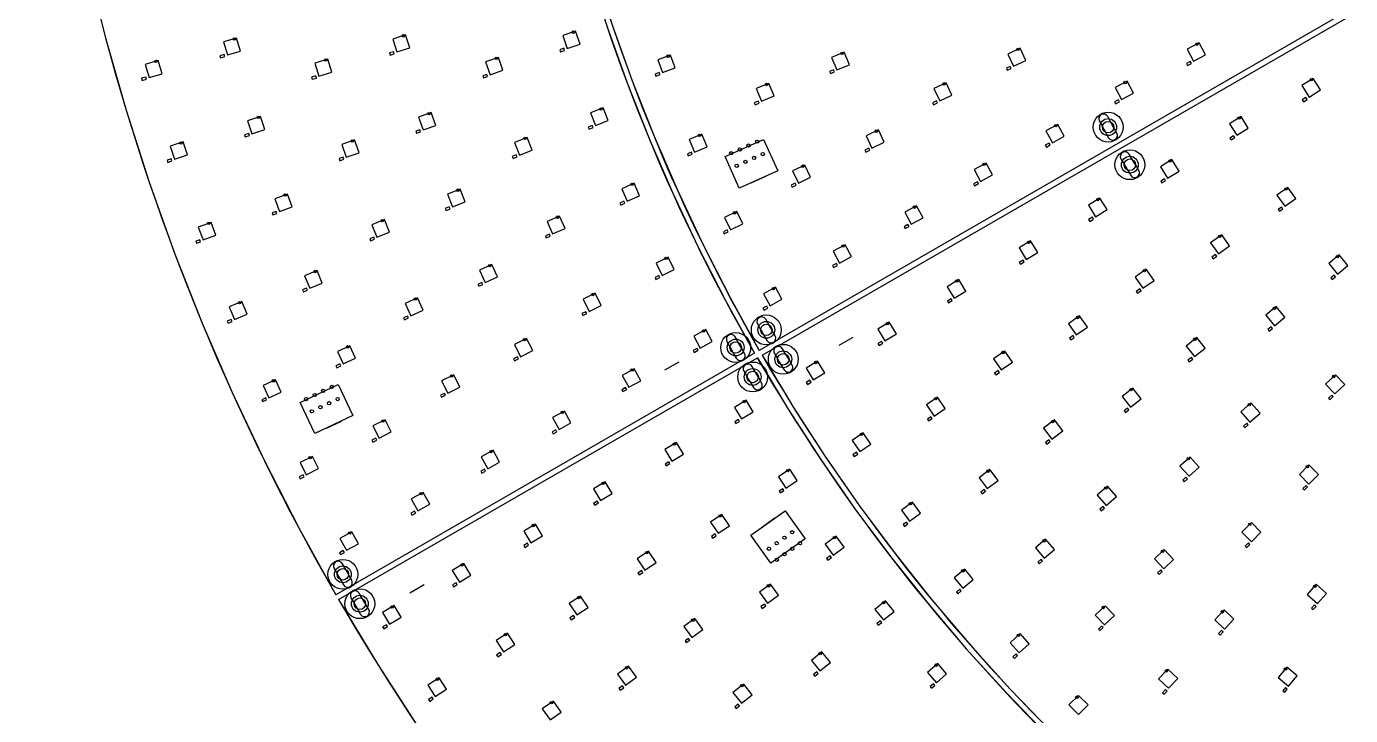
# Model space of a CAD drawing. Header units: millimetres. Extents: x -854 to 854, y -854 to 854.
# Drawn here: x -854 to -366.5, y -470.6 to -216.9 of the extents above; entities that cross this region are included whole.
import ezdxf

# ---------------------------------------------------------------- set-up
doc = ezdxf.new("R2010")
doc.units = ezdxf.units.MM
for name, color, linetype in [('CAP', 30, 'Continuous'), ('LED', 7, 'Continuous'), ('LED-GND', 7, 'Continuous'), ('MOUNT', 1, 'Continuous'), ('MOUNT-SYSTEM', 4, 'Continuous'), ('OUTLINE', 2, 'Continuous'), ('WAGO', 3, 'Continuous')]:
    doc.layers.add(name, color=color, linetype=linetype)

msp = doc.modelspace()

# ---------------------------------------------------------------- linework, layer by layer
at = {"layer": 'CAP'}
for points in [[(-781.23, -227.2), (-782.77, -227.65), (-782.55, -228.41), (-781.01, -227.97), (-781.23, -227.2)], [(-718.87, -226.16), (-720.4, -226.63), (-720.16, -227.4), (-718.63, -226.92), (-718.87, -226.16)], [(-656.13, -224.89), (-657.65, -225.41), (-657.39, -226.16), (-655.87, -225.65), (-656.13, -224.89)], [(-621.04, -233.83), (-622.54, -234.38), (-622.26, -235.13), (-620.76, -234.57), (-621.04, -233.83)], [(-556.87, -232.88), (-558.35, -233.49), (-558.04, -234.23), (-556.56, -233.62), (-556.87, -232.88)], [(-491.8, -231.59), (-493.25, -232.27), (-492.91, -232.99), (-491.46, -232.32), (-491.8, -231.59)], [(-425.53, -229.78), (-426.94, -230.53), (-426.56, -231.24), (-425.15, -230.48), (-425.53, -229.78)], [(-810.06, -235.51), (-811.6, -235.95), (-811.38, -236.72), (-809.84, -236.28), (-810.06, -235.51)], [(-747.51, -235.08), (-749.04, -235.56), (-748.8, -236.32), (-747.27, -235.84), (-747.51, -235.08)], [(-684.54, -234.53), (-686.05, -235.05), (-685.8, -235.81), (-684.28, -235.29), (-684.54, -234.53)], [(-382.98, -243.07), (-384.34, -243.92), (-383.91, -244.59), (-382.56, -243.74), (-382.98, -243.07)], [(-584.59, -244.36), (-586.06, -244.97), (-585.76, -245.71), (-584.28, -245.1), (-584.59, -244.36)], [(-518.99, -244.27), (-520.44, -244.95), (-520.1, -245.67), (-518.65, -245), (-518.99, -244.27)], [(-451.99, -243.92), (-453.4, -244.67), (-453.02, -245.38), (-451.61, -244.62), (-451.99, -243.92)], [(-645.7, -253.3), (-647.19, -253.88), (-646.9, -254.62), (-645.41, -254.04), (-645.7, -253.3)], [(-772.19, -256.26), (-773.71, -256.76), (-773.46, -257.52), (-771.94, -257.02), (-772.19, -256.26)], [(-709.18, -254.92), (-710.69, -255.46), (-710.42, -256.21), (-708.91, -255.67), (-709.18, -254.92)], [(-409.59, -257.11), (-410.95, -257.96), (-410.53, -258.64), (-409.17, -257.79), (-409.59, -257.11)], [(-609.21, -263.11), (-610.68, -263.74), (-610.37, -264.48), (-608.9, -263.85), (-609.21, -263.11)], [(-543.92, -261.71), (-545.36, -262.4), (-545.02, -263.12), (-543.57, -262.43), (-543.92, -261.71)], [(-477.5, -259.8), (-478.91, -260.56), (-478.53, -261.26), (-477.12, -260.5), (-477.5, -259.8)], [(-800.69, -265.63), (-802.21, -266.13), (-801.96, -266.89), (-800.44, -266.39), (-800.69, -265.63)], [(-737.44, -264.99), (-738.94, -265.53), (-738.68, -266.28), (-737.17, -265.74), (-737.44, -264.99)], [(-673.66, -264.17), (-675.15, -264.75), (-674.86, -265.5), (-673.37, -264.92), (-673.66, -264.17)], [(-435.07, -272.96), (-436.43, -273.8), (-436, -274.48), (-434.65, -273.64), (-435.07, -272.96)], [(-571, -274.62), (-572.44, -275.31), (-572.1, -276.03), (-570.65, -275.34), (-571, -274.62)], [(-503.91, -274.04), (-505.32, -274.79), (-504.94, -275.5), (-503.53, -274.74), (-503.91, -274.04)], [(-634.03, -281.22), (-635.5, -281.87), (-635.18, -282.6), (-633.71, -281.95), (-634.03, -281.22)], [(-762.07, -284.95), (-763.57, -285.51), (-763.29, -286.26), (-761.79, -285.7), (-762.07, -284.95)], [(-698.34, -283.27), (-699.82, -283.86), (-699.52, -284.61), (-698.04, -284.01), (-698.34, -283.27)], [(-461.59, -287.12), (-462.95, -287.96), (-462.53, -288.64), (-461.17, -287.8), (-461.59, -287.12)], [(-391.9, -283.35), (-393.2, -284.28), (-392.73, -284.93), (-391.43, -284), (-391.9, -283.35)], [(-596, -291.8), (-597.44, -292.5), (-597.09, -293.22), (-595.66, -292.52), (-596, -291.8)], [(-529.48, -289.81), (-530.88, -290.58), (-530.5, -291.28), (-529.09, -290.52), (-529.48, -289.81)], [(-790.2, -295.39), (-791.7, -295.94), (-791.42, -296.69), (-789.92, -296.14), (-790.2, -295.39)], [(-726.17, -294.47), (-727.65, -295.07), (-727.36, -295.81), (-725.87, -295.21), (-726.17, -294.47)], [(-661.49, -293.3), (-662.96, -293.95), (-662.64, -294.68), (-661.17, -294.04), (-661.49, -293.3)], [(-416.28, -300.83), (-417.58, -301.76), (-417.12, -302.41), (-415.82, -301.48), (-416.28, -300.83)], [(-555.84, -304.13), (-557.25, -304.89), (-556.86, -305.6), (-555.46, -304.83), (-555.84, -304.13)], [(-487.12, -302.87), (-488.49, -303.71), (-488.07, -304.39), (-486.7, -303.55), (-487.12, -302.87)], [(-686.37, -311.16), (-687.83, -311.81), (-687.5, -312.54), (-686.04, -311.89), (-686.37, -311.16)], [(-621.16, -308.61), (-622.6, -309.32), (-622.25, -310.04), (-620.81, -309.33), (-621.16, -308.61)], [(-372.53, -308.38), (-373.76, -309.39), (-373.26, -310.01), (-372.02, -309), (-372.53, -308.38)], [(-750.88, -313.25), (-752.36, -313.86), (-752.06, -314.6), (-750.58, -313.98), (-750.88, -313.25)], [(-444.12, -313.48), (-445.43, -314.39), (-444.97, -315.05), (-443.66, -314.13), (-444.12, -313.48)], [(-581.45, -319.83), (-582.85, -320.6), (-582.47, -321.3), (-581.06, -320.53), (-581.45, -319.83)], [(-513.58, -317.13), (-514.95, -317.96), (-514.53, -318.65), (-513.16, -317.81), (-513.58, -317.13)], [(-778.6, -324.73), (-780.08, -325.34), (-779.77, -326.08), (-778.29, -325.46), (-778.6, -324.73)], [(-713.72, -323.47), (-715.18, -324.13), (-714.85, -324.86), (-713.4, -324.2), (-713.72, -323.47)], [(-648.07, -321.88), (-649.51, -322.59), (-649.15, -323.3), (-647.72, -322.6), (-648.07, -321.88)], [(-468.69, -330.68), (-470, -331.6), (-469.54, -332.26), (-468.23, -331.34), (-468.69, -330.68)], [(-395.72, -327.41), (-396.95, -328.42), (-396.45, -329.04), (-395.21, -328.03), (-395.72, -327.41)], [(-607.11, -335.41), (-608.51, -336.18), (-608.13, -336.88), (-606.73, -336.11), (-607.11, -335.41)], [(-539.16, -332.8), (-540.53, -333.64), (-540.11, -334.32), (-538.74, -333.49), (-539.16, -332.8)], [(-738.65, -341.1), (-740.1, -341.77), (-739.77, -342.5), (-738.31, -341.83), (-738.65, -341.1)], [(-673.28, -338.54), (-674.71, -339.26), (-674.35, -339.97), (-672.92, -339.26), (-673.28, -338.54)], [(-425.14, -338.77), (-426.39, -339.76), (-425.9, -340.39), (-424.64, -339.4), (-425.14, -338.77)], [(-496.28, -343.57), (-497.6, -344.48), (-497.15, -345.14), (-495.83, -344.23), (-496.28, -343.57)], [(-633.41, -349.84), (-634.82, -350.61), (-634.43, -351.31), (-633.03, -350.54), (-633.41, -349.84)], [(-565.57, -347.13), (-566.93, -347.97), (-566.52, -348.65), (-565.15, -347.82), (-565.57, -347.13)], [(-765.91, -353.61), (-767.37, -354.28), (-767.03, -355.01), (-765.58, -354.34), (-765.91, -353.61)], [(-700.12, -351.95), (-701.55, -352.66), (-701.19, -353.38), (-699.76, -352.66), (-700.12, -351.95)], [(-373.46, -352.59), (-374.62, -353.68), (-374.08, -354.27), (-372.91, -353.17), (-373.46, -352.59)], [(-521.01, -360.56), (-522.32, -361.47), (-521.87, -362.13), (-520.55, -361.22), (-521.01, -360.56)], [(-448.67, -357.38), (-449.92, -358.37), (-449.43, -359), (-448.17, -358), (-448.67, -357.38)], [(-659.1, -365.38), (-660.5, -366.15), (-660.12, -366.85), (-658.72, -366.08), (-659.1, -365.38)], [(-591.9, -361.57), (-593.27, -362.4), (-592.86, -363.09), (-591.49, -362.26), (-591.9, -361.57)], [(-404.72, -362.91), (-405.92, -363.98), (-405.38, -364.58), (-404.19, -363.51), (-404.72, -362.91)], [(-725.38, -368.48), (-726.8, -369.2), (-726.44, -369.92), (-725.01, -369.2), (-725.38, -368.48)], [(-477.62, -369.07), (-478.89, -370.05), (-478.4, -370.68), (-477.13, -369.71), (-477.62, -369.07)], [(-548.41, -373.65), (-549.74, -374.55), (-549.29, -375.21), (-547.96, -374.31), (-548.41, -373.65)], [(-685.38, -379.85), (-686.78, -380.62), (-686.4, -381.32), (-684.99, -380.55), (-685.38, -379.85)], [(-617.55, -377.14), (-618.92, -377.97), (-618.5, -378.65), (-617.14, -377.82), (-617.55, -377.14)], [(-752.16, -382), (-753.58, -382.72), (-753.22, -383.44), (-751.8, -382.72), (-752.16, -382)], [(-427.13, -382.86), (-428.33, -383.92), (-427.79, -384.52), (-426.6, -383.46), (-427.13, -382.86)], [(-575.57, -387.05), (-576.9, -387.94), (-576.45, -388.6), (-575.12, -387.71), (-575.57, -387.05)], [(-501.42, -387.34), (-502.69, -388.31), (-502.2, -388.95), (-500.93, -387.97), (-501.42, -387.34)], [(-382.93, -385.83), (-384.07, -386.96), (-383.5, -387.53), (-382.37, -386.4), (-382.93, -385.83)], [(-643.86, -391.62), (-645.23, -392.45), (-644.81, -393.13), (-643.44, -392.3), (-643.86, -391.62)], [(-457.65, -393.57), (-458.87, -394.6), (-458.35, -395.21), (-457.13, -394.17), (-457.65, -393.57)], [(-711.09, -395.35), (-712.49, -396.12), (-712.1, -396.82), (-710.7, -396.05), (-711.09, -395.35)], [(-530.01, -399.32), (-531.29, -400.28), (-530.81, -400.92), (-529.53, -399.96), (-530.01, -399.32)], [(-600.51, -403.72), (-601.84, -404.6), (-601.4, -405.27), (-600.07, -404.38), (-600.51, -403.72)], [(-669.53, -407.14), (-670.9, -407.97), (-670.49, -408.65), (-669.12, -407.82), (-669.53, -407.14)], [(-404.15, -407.05), (-405.28, -408.18), (-404.71, -408.74), (-403.58, -407.61), (-404.15, -407.05)], [(-737.35, -409.86), (-738.75, -410.63), (-738.36, -411.33), (-736.96, -410.56), (-737.35, -409.86)], [(-558.14, -411.79), (-559.43, -412.73), (-558.96, -413.38), (-557.66, -412.43), (-558.14, -411.79)], [(-480.46, -413.05), (-481.68, -414.09), (-481.16, -414.7), (-479.94, -413.66), (-480.46, -413.05)], [(-627.57, -417.23), (-628.9, -418.11), (-628.46, -418.78), (-627.12, -417.9), (-627.57, -417.23)], [(-436.42, -416.98), (-437.59, -418.08), (-437.03, -418.66), (-435.87, -417.56), (-436.42, -416.98)], [(-695.81, -421.66), (-697.18, -422.49), (-696.77, -423.17), (-695.4, -422.35), (-695.81, -421.66)], [(-510.41, -424.09), (-511.64, -425.11), (-511.13, -425.72), (-509.9, -424.71), (-510.41, -424.09)], [(-652.59, -433.77), (-653.93, -434.65), (-653.49, -435.32), (-652.15, -434.44), (-652.59, -433.77)], [(-582.33, -429.52), (-583.62, -430.47), (-583.15, -431.12), (-581.86, -430.17), (-582.33, -429.52)], [(-379.8, -429.86), (-380.86, -431.05), (-380.26, -431.58), (-379.2, -430.39), (-379.8, -429.86)], [(-721.51, -437.14), (-722.88, -437.97), (-722.46, -438.65), (-721.09, -437.83), (-721.51, -437.14)], [(-539.64, -435.74), (-540.89, -436.74), (-540.39, -437.36), (-539.14, -436.36), (-539.64, -435.74)], [(-458.19, -437.63), (-459.35, -438.73), (-458.8, -439.31), (-457.64, -438.21), (-458.19, -437.63)], [(-610.26, -442.16), (-611.55, -443.09), (-611.09, -443.74), (-609.79, -442.81), (-610.26, -442.16)], [(-414, -439.25), (-415.11, -440.41), (-414.53, -440.96), (-413.42, -439.8), (-414, -439.25)], [(-679.56, -447.38), (-680.9, -448.26), (-680.46, -448.93), (-679.12, -448.05), (-679.56, -447.38)], [(-489.65, -447.89), (-490.84, -448.97), (-490.3, -449.56), (-489.11, -448.49), (-489.65, -447.89)], [(-563.04, -454.52), (-564.29, -455.52), (-563.79, -456.14), (-562.54, -455.14), (-563.04, -454.52)], [(-634.6, -459.69), (-635.9, -460.63), (-635.43, -461.28), (-634.13, -460.34), (-634.6, -459.69)], [(-520.12, -458.86), (-521.33, -459.92), (-520.8, -460.52), (-519.6, -459.46), (-520.12, -458.86)], [(-434.65, -461.01), (-435.76, -462.17), (-435.18, -462.72), (-434.07, -461.56), (-434.65, -461.01)], [(-390.45, -460.31), (-391.49, -461.53), (-390.88, -462.05), (-389.84, -460.83), (-390.45, -460.31)], [(-704.66, -463.82), (-705.99, -464.69), (-705.56, -465.36), (-704.22, -464.48), (-704.66, -463.82)], [(-591.96, -466.37), (-593.22, -467.36), (-592.72, -467.99), (-591.46, -467), (-591.96, -466.37)]]:
    msp.add_lwpolyline(points, dxfattribs=at)
at = {"layer": 'LED'}
for points in [[(-650.21, -223.36), (-651.82, -218.62), (-656.55, -220.23), (-654.95, -224.96), (-650.21, -223.36)], [(-775.25, -225.95), (-776.63, -221.14), (-781.44, -222.53), (-780.05, -227.33), (-775.25, -225.95)], [(-712.91, -224.77), (-714.4, -220), (-719.17, -221.48), (-717.68, -226.26), (-712.91, -224.77)], [(-419.94, -227.3), (-422.3, -222.89), (-426.71, -225.24), (-424.35, -229.65), (-419.94, -227.3)], [(-741.55, -233.7), (-743.04, -228.92), (-747.81, -230.41), (-746.33, -235.18), (-741.55, -233.7)], [(-678.62, -233), (-680.23, -228.27), (-684.96, -229.87), (-683.35, -234.61), (-678.62, -233)], [(-615.17, -232.11), (-616.92, -227.43), (-621.6, -229.18), (-619.86, -233.86), (-615.17, -232.11)], [(-551.06, -230.96), (-552.97, -226.34), (-557.59, -228.26), (-555.68, -232.88), (-551.06, -230.96)], [(-486.08, -229.42), (-488.2, -224.89), (-492.73, -227), (-490.62, -231.54), (-486.08, -229.42)], [(-804.08, -234.25), (-805.46, -229.45), (-810.27, -230.83), (-808.88, -235.64), (-804.08, -234.25)], [(-578.78, -242.44), (-580.69, -237.82), (-585.31, -239.74), (-583.4, -244.36), (-578.78, -242.44)], [(-513.27, -242.1), (-515.39, -237.57), (-519.92, -239.68), (-517.8, -244.21), (-513.27, -242.1)], [(-446.4, -241.44), (-448.75, -237.03), (-453.16, -239.39), (-450.81, -243.8), (-446.4, -241.44)], [(-377.58, -240.2), (-380.24, -235.97), (-384.47, -238.63), (-381.81, -242.86), (-377.58, -240.2)], [(-703.28, -253.29), (-704.96, -248.58), (-709.67, -250.26), (-707.99, -254.97), (-703.28, -253.29)], [(-639.85, -251.51), (-641.66, -246.85), (-646.32, -248.66), (-644.51, -253.32), (-639.85, -251.51)], [(-766.26, -254.78), (-767.82, -250.03), (-772.57, -251.59), (-771.01, -256.34), (-766.26, -254.78)], [(-471.92, -257.3), (-474.29, -252.9), (-478.7, -255.27), (-476.32, -259.67), (-471.92, -257.3)], [(-404.17, -254.28), (-406.81, -250.03), (-411.06, -252.67), (-408.42, -256.92), (-404.17, -254.28)], [(-667.81, -262.38), (-669.62, -257.72), (-674.28, -259.53), (-672.47, -264.19), (-667.81, -262.38)], [(-603.43, -261.12), (-605.4, -256.53), (-609.99, -258.5), (-608.03, -263.09), (-603.43, -261.12)], [(-538.22, -259.49), (-540.37, -254.97), (-544.88, -257.13), (-542.73, -261.64), (-538.22, -259.49)], [(-794.75, -264.15), (-796.32, -259.4), (-801.07, -260.97), (-799.5, -265.72), (-794.75, -264.15)], [(-731.54, -263.37), (-733.22, -258.66), (-737.93, -260.33), (-736.25, -265.04), (-731.54, -263.37)], [(-565.3, -272.4), (-567.45, -267.89), (-571.96, -270.04), (-569.81, -274.55), (-565.3, -272.4)], [(-498.33, -271.54), (-500.7, -267.14), (-505.1, -269.51), (-502.73, -273.91), (-498.33, -271.54)], [(-429.65, -270.12), (-432.29, -265.87), (-436.54, -268.51), (-433.9, -272.76), (-429.65, -270.12)], [(-692.51, -281.41), (-694.38, -276.77), (-699.02, -278.64), (-697.15, -283.27), (-692.51, -281.41)], [(-628.27, -279.18), (-630.28, -274.6), (-634.86, -276.61), (-632.85, -281.19), (-628.27, -279.18)], [(-386.68, -280.17), (-389.59, -276.1), (-393.65, -279.01), (-390.74, -283.08), (-386.68, -280.17)], [(-756.2, -283.25), (-757.94, -278.56), (-762.62, -280.3), (-760.88, -284.99), (-756.2, -283.25)], [(-456.16, -284.3), (-458.79, -280.05), (-463.04, -282.67), (-460.42, -286.93), (-456.16, -284.3)], [(-655.73, -291.26), (-657.74, -286.68), (-662.32, -288.7), (-660.31, -293.27), (-655.73, -291.26)], [(-590.32, -289.54), (-592.51, -285.04), (-597, -287.23), (-594.82, -291.72), (-590.32, -289.54)], [(-523.9, -287.3), (-526.29, -282.91), (-530.68, -285.29), (-528.29, -289.69), (-523.9, -287.3)], [(-784.32, -293.69), (-786.06, -289), (-790.75, -290.74), (-789.01, -295.43), (-784.32, -293.69)], [(-720.34, -292.61), (-722.21, -287.97), (-726.85, -289.84), (-724.98, -294.47), (-720.34, -292.61)], [(-550.26, -301.61), (-552.65, -297.22), (-557.04, -299.61), (-554.66, -304), (-550.26, -301.61)], [(-481.7, -300.05), (-484.32, -295.8), (-488.58, -298.42), (-485.95, -302.68), (-481.7, -300.05)], [(-411.06, -297.64), (-413.98, -293.58), (-418.04, -296.49), (-415.13, -300.55), (-411.06, -297.64)], [(-615.49, -306.32), (-617.71, -301.83), (-622.19, -304.04), (-619.98, -308.53), (-615.49, -306.32)], [(-367.53, -304.86), (-370.7, -300.99), (-374.56, -304.16), (-371.39, -308.03), (-367.53, -304.86)], [(-745.08, -311.33), (-746.99, -306.71), (-751.61, -308.62), (-749.7, -313.24), (-745.08, -311.33)], [(-680.62, -309.06), (-682.67, -304.5), (-687.23, -306.56), (-685.18, -311.12), (-680.62, -309.06)], [(-438.86, -310.35), (-441.73, -306.25), (-445.82, -309.12), (-442.96, -313.21), (-438.86, -310.35)], [(-508.15, -314.32), (-510.76, -310.06), (-515.02, -312.67), (-512.41, -316.94), (-508.15, -314.32)], [(-707.98, -321.38), (-710.03, -316.82), (-714.59, -318.87), (-712.54, -323.43), (-707.98, -321.38)], [(-642.4, -319.58), (-644.61, -315.1), (-649.1, -317.31), (-646.88, -321.8), (-642.4, -319.58)], [(-575.88, -317.3), (-578.27, -312.91), (-582.66, -315.31), (-580.26, -319.7), (-575.88, -317.3)], [(-772.79, -322.81), (-774.71, -318.19), (-779.33, -320.1), (-777.41, -324.72), (-772.79, -322.81)], [(-390.72, -323.89), (-393.89, -320.02), (-397.75, -323.19), (-394.58, -327.06), (-390.72, -323.89)], [(-533.73, -330), (-536.34, -325.74), (-540.6, -328.35), (-537.99, -332.61), (-533.73, -330)], [(-463.43, -327.55), (-466.3, -323.46), (-470.4, -326.32), (-467.53, -330.42), (-463.43, -327.55)], [(-601.55, -332.87), (-603.95, -328.49), (-608.34, -330.89), (-605.93, -335.28), (-601.55, -332.87)], [(-420.07, -335.34), (-423.17, -331.42), (-427.1, -334.52), (-424, -338.44), (-420.07, -335.34)], [(-732.91, -338.97), (-735, -334.42), (-739.54, -336.51), (-737.46, -341.05), (-732.91, -338.97)], [(-667.62, -336.22), (-669.86, -331.75), (-674.33, -333.98), (-672.1, -338.45), (-667.62, -336.22)], [(-560.13, -344.34), (-562.73, -340.07), (-567, -342.68), (-564.4, -346.94), (-560.13, -344.34)], [(-491, -340.49), (-493.83, -336.37), (-497.95, -339.2), (-495.12, -343.32), (-491, -340.49)], [(-694.46, -349.62), (-696.7, -345.15), (-701.17, -347.38), (-698.93, -351.86), (-694.46, -349.62)], [(-627.85, -347.3), (-630.25, -342.92), (-634.64, -345.32), (-632.23, -349.71), (-627.85, -347.3)], [(-368.7, -348.75), (-372.12, -345.1), (-375.76, -348.52), (-372.35, -352.17), (-368.7, -348.75)], [(-760.18, -351.48), (-762.27, -346.93), (-766.81, -349.02), (-764.73, -353.56), (-760.18, -351.48)], [(-443.61, -353.94), (-446.71, -350.02), (-450.63, -353.12), (-447.53, -357.05), (-443.61, -353.94)], [(-586.46, -358.79), (-589.05, -354.52), (-593.32, -357.11), (-590.73, -361.39), (-586.46, -358.79)], [(-515.72, -357.48), (-518.56, -353.36), (-522.68, -356.19), (-519.84, -360.31), (-515.72, -357.48)], [(-399.86, -359.2), (-403.19, -355.46), (-406.92, -358.78), (-403.6, -362.52), (-399.86, -359.2)], [(-653.54, -362.83), (-655.96, -358.45), (-660.33, -360.86), (-657.92, -365.24), (-653.54, -362.83)], [(-719.73, -366.14), (-721.98, -361.67), (-726.44, -363.93), (-724.19, -368.39), (-719.73, -366.14)], [(-472.51, -365.72), (-475.55, -361.75), (-479.52, -364.8), (-476.47, -368.76), (-472.51, -365.72)], [(-612.1, -374.36), (-614.7, -370.08), (-618.97, -372.68), (-616.38, -376.95), (-612.1, -374.36)], [(-543.11, -370.6), (-545.91, -366.46), (-550.05, -369.27), (-547.25, -373.41), (-543.11, -370.6)], [(-746.51, -379.66), (-748.76, -375.19), (-753.22, -377.45), (-750.97, -381.91), (-746.51, -379.66)], [(-679.82, -377.3), (-682.23, -372.92), (-686.61, -375.33), (-684.2, -379.71), (-679.82, -377.3)], [(-570.25, -384.03), (-573.02, -379.88), (-577.18, -382.65), (-574.4, -386.81), (-570.25, -384.03)], [(-496.31, -383.98), (-499.35, -380.01), (-503.32, -383.06), (-500.27, -387.02), (-496.31, -383.98)], [(-422.27, -379.14), (-425.6, -375.4), (-429.33, -378.73), (-426.01, -382.46), (-422.27, -379.14)], [(-378.3, -381.84), (-381.84, -378.3), (-385.37, -381.84), (-381.84, -385.37), (-378.3, -381.84)], [(-638.4, -388.85), (-640.99, -384.57), (-645.27, -387.16), (-642.68, -391.44), (-638.4, -388.85)], [(-705.53, -392.79), (-707.95, -388.41), (-712.33, -390.83), (-709.91, -395.21), (-705.53, -392.79)], [(-452.72, -389.95), (-455.97, -386.14), (-459.77, -389.39), (-456.52, -393.19), (-452.72, -389.95)], [(-524.86, -396.03), (-527.85, -392.02), (-531.86, -395.02), (-528.86, -399.02), (-524.86, -396.03)], [(-595.19, -400.7), (-597.97, -396.54), (-602.13, -399.32), (-599.35, -403.48), (-595.19, -400.7)], [(-399.52, -403.05), (-403.05, -399.52), (-406.59, -403.05), (-403.05, -406.59), (-399.52, -403.05)], [(-731.79, -407.3), (-734.21, -402.93), (-738.59, -405.35), (-736.17, -409.72), (-731.79, -407.3)], [(-664.08, -404.37), (-666.66, -400.09), (-670.94, -402.68), (-668.36, -406.96), (-664.08, -404.37)], [(-552.95, -408.54), (-555.91, -404.51), (-559.94, -407.47), (-556.98, -411.5), (-552.95, -408.54)], [(-475.53, -409.43), (-478.78, -405.63), (-482.58, -408.87), (-479.33, -412.68), (-475.53, -409.43)], [(-622.23, -414.24), (-624.98, -410.07), (-629.16, -412.83), (-626.4, -417), (-622.23, -414.24)], [(-431.69, -413.11), (-435.13, -409.48), (-438.76, -412.92), (-435.32, -416.55), (-431.69, -413.11)], [(-690.35, -418.9), (-692.93, -414.61), (-697.22, -417.2), (-694.64, -421.48), (-690.35, -418.9)], [(-505.42, -420.55), (-508.6, -416.7), (-512.46, -419.88), (-509.28, -423.74), (-505.42, -420.55)], [(-577.15, -426.28), (-580.1, -422.25), (-584.13, -425.21), (-581.18, -429.24), (-577.15, -426.28)], [(-375.4, -425.6), (-379.14, -422.27), (-382.46, -426.01), (-378.73, -429.33), (-375.4, -425.6)], [(-647.26, -430.78), (-650.01, -426.61), (-654.18, -429.37), (-651.43, -433.54), (-647.26, -430.78)], [(-534.61, -432.27), (-537.74, -428.37), (-541.63, -431.5), (-538.51, -435.4), (-534.61, -432.27)], [(-716.05, -434.38), (-718.63, -430.1), (-722.91, -432.68), (-720.33, -436.96), (-716.05, -434.38)], [(-453.45, -433.76), (-456.89, -430.13), (-460.52, -433.57), (-457.08, -437.2), (-453.45, -433.76)], [(-409.48, -435.13), (-413.11, -431.69), (-416.55, -435.32), (-412.92, -438.76), (-409.48, -435.13)], [(-605.04, -438.96), (-607.97, -434.9), (-612.02, -437.82), (-609.1, -441.88), (-605.04, -438.96)], [(-674.21, -444.42), (-676.95, -440.23), (-681.13, -442.97), (-678.39, -447.16), (-674.21, -444.42)], [(-484.84, -444.12), (-488.2, -440.42), (-491.9, -443.79), (-488.54, -447.49), (-484.84, -444.12)], [(-558, -451.05), (-561.13, -447.15), (-565.03, -450.28), (-561.9, -454.18), (-558, -451.05)], [(-629.38, -456.49), (-632.31, -452.44), (-636.36, -455.36), (-633.44, -459.42), (-629.38, -456.49)], [(-515.24, -455.18), (-518.54, -451.42), (-522.3, -454.72), (-519, -458.48), (-515.24, -455.18)], [(-386.14, -455.97), (-389.95, -452.72), (-393.19, -456.52), (-389.39, -459.77), (-386.14, -455.97)], [(-699.31, -460.85), (-702.05, -456.67), (-706.23, -459.41), (-703.49, -463.59), (-699.31, -460.85)], [(-430.13, -456.89), (-433.76, -453.45), (-437.2, -457.08), (-433.57, -460.52), (-430.13, -456.89)], [(-586.88, -462.97), (-589.96, -459.03), (-593.9, -462.11), (-590.81, -466.05), (-586.88, -462.97)], [(-657.12, -469.32), (-660.01, -465.24), (-664.09, -468.13), (-661.2, -472.21), (-657.12, -469.32)], [(-463.15, -466.69), (-466.69, -463.15), (-470.23, -466.69), (-466.69, -470.23), (-463.15, -466.69)]]:
    msp.add_lwpolyline(points, dxfattribs=at)
at = {"layer": 'LED-GND'}
for centre in [(-652.65, -218.96), (-777.48, -221.44), (-715.24, -220.31), (-423.07, -223.36), (-743.88, -229.24), (-681.06, -228.6), (-617.74, -227.79), (-553.79, -226.73), (-488.99, -225.32), (-806.31, -229.74), (-581.5, -238.21), (-516.18, -238), (-449.52, -237.5), (-380.97, -236.49), (-705.79, -248.93), (-642.48, -247.22), (-768.66, -250.36), (-475.06, -253.37), (-407.55, -250.55), (-670.44, -258.09), (-606.21, -256.93), (-541.16, -255.41), (-797.16, -259.73), (-734.05, -259), (-568.24, -268.32), (-501.47, -267.61), (-433.03, -266.39), (-695.19, -277.15), (-631.09, -275.01), (-390.29, -276.67), (-758.76, -278.92), (-459.53, -280.56), (-658.55, -287.09), (-593.29, -285.48), (-527.05, -283.38), (-786.89, -289.36), (-723.03, -288.35), (-553.42, -297.69), (-485.06, -296.31), (-414.68, -294.14), (-618.49, -302.27), (-371.36, -301.6), (-747.8, -307.1), (-683.47, -304.92), (-442.44, -306.81), (-511.5, -310.57), (-710.83, -317.23), (-645.4, -315.54), (-579.04, -313.39), (-775.52, -318.58), (-394.55, -320.63), (-537.08, -326.25), (-467.01, -324.01), (-604.72, -328.96), (-735.8, -334.84), (-670.64, -332.19), (-423.85, -332.01), (-563.47, -340.58), (-494.54, -336.92), (-697.48, -345.6), (-631.02, -343.39), (-372.74, -345.75), (-763.06, -347.35), (-447.38, -350.62), (-589.79, -355.03), (-519.27, -353.91), (-403.83, -356.1), (-656.72, -358.93), (-722.76, -362.12), (-476.23, -362.34), (-615.44, -370.59), (-546.63, -367.01), (-749.54, -375.64), (-683, -373.4), (-573.74, -380.42), (-500.03, -380.6), (-426.24, -376.04), (-382.44, -378.97), (-641.73, -385.08), (-708.72, -388.89), (-456.62, -386.77), (-528.54, -392.6), (-598.69, -397.08), (-734.97, -403.41), (-667.41, -400.6), (-403.65, -400.19), (-556.61, -405.08), (-479.43, -406.25), (-625.71, -410.61), (-435.75, -410.13), (-693.68, -415.12), (-509.27, -417.31), (-580.8, -422.82), (-379.7, -422.98), (-650.74, -427.15), (-538.41, -428.98), (-719.37, -430.61), (-457.51, -430.78), (-413.69, -432.38), (-608.67, -435.47), (-677.67, -440.77), (-488.83, -441.07), (-561.8, -447.75), (-633.01, -453), (-519.18, -452.05), (-390.49, -453.44), (-702.77, -457.2), (-434.34, -454.14), (-590.64, -459.62), (-660.72, -465.8), (-467.29, -463.83)]:
    msp.add_circle(centre, 0.45, dxfattribs=at)
at = {"layer": 'MOUNT'}
for centre, radius in [((-455.79, -253.91), 5.5), ((-455.79, -253.91), 3.1), ((-455.79, -253.91), 2.11), ((-447.79, -267.77), 5.5), ((-447.79, -267.77), 3.1), ((-447.79, -267.77), 2.11), ((-581.63, -328.59), 5.5), ((-581.63, -328.59), 3.1), ((-581.63, -328.59), 2.11), ((-592.89, -335.09), 5.5), ((-592.89, -335.09), 3.1), ((-592.89, -335.09), 2.11), ((-575.38, -339.41), 5.5), ((-575.38, -339.41), 3.1), ((-586.64, -345.91), 5.5), ((-575.38, -339.41), 2.11), ((-586.64, -345.91), 3.1), ((-586.64, -345.91), 2.11), ((-737.51, -418.59), 5.5), ((-737.51, -418.59), 3.1), ((-737.51, -418.59), 2.11), ((-731.26, -429.41), 5.5), ((-731.26, -429.41), 3.1), ((-731.26, -429.41), 2.11)]:
    msp.add_circle(centre, radius, dxfattribs=at)
at = {"layer": 'MOUNT-SYSTEM'}
for p, q in [((-196.22, -112.13), (-584.2, -336.13)), ((-583.2, -337.86), (-195.22, -113.86)), ((-549.78, -331.39), (-554.97, -334.39)), ((-585.93, -337.13), (-740.08, -426.13)), ((-739.08, -427.86), (-584.93, -338.86)), ((-613.85, -340.44), (-619.05, -343.44)), ((-707.62, -422.51), (-712.81, -425.51))]:
    msp.add_line(p, q, dxfattribs=at)
for points in [[(-854, -1), (-853.51, -28.94), (-852.1, -56.81), (-849.8, -84.56), (-846.59, -112.2), (-842.5, -139.68), (-837.51, -166.99), (-831.64, -194.12), (-824.9, -221.03), (-817.28, -247.71), (-808.8, -274.13), (-799.46, -300.28), (-789.27, -326.13), (-778.23, -351.66), (-766.35, -376.85), (-753.63, -401.68), (-740.08, -426.13)], [(-675.99, -1), (-675.6, -23.09), (-674.49, -45.12), (-672.66, -67.07), (-670.12, -88.91), (-666.88, -110.64), (-662.94, -132.24), (-658.29, -153.68), (-652.96, -174.96), (-646.94, -196.05), (-640.24, -216.95), (-632.86, -237.62), (-624.8, -258.06), (-616.08, -278.25), (-606.69, -298.17), (-596.63, -317.8), (-585.93, -337.13)], [(-673.99, -1), (-673.6, -23.03), (-672.49, -44.99), (-670.67, -66.87), (-668.14, -88.65), (-664.91, -110.32), (-660.97, -131.85), (-656.35, -153.23), (-651.03, -174.44), (-645.03, -195.47), (-638.34, -216.3), (-630.98, -236.92), (-622.95, -257.29), (-614.25, -277.42), (-604.89, -297.28), (-594.87, -316.86), (-584.2, -336.13)], [(-455.94, -250.01), (-456.39, -249.47), (-456.99, -249.17), (-457.65, -249.11), (-458.32, -249.31), (-458.85, -249.76), (-459.16, -250.36), (-459.22, -251.03), (-459.01, -251.69), (-459.01, -251.69), (-459.01, -251.69), (-459.01, -251.69), (-459.01, -251.69)], [(-459.01, -251.69), (-458.16, -253.23), (-457.31, -254.76), (-456.46, -256.29), (-455.59, -257.82)], [(-452.55, -256.1), (-453.4, -254.58), (-454.25, -253.06), (-455.1, -251.53), (-455.94, -250.01)], [(-455.59, -257.82), (-455.14, -258.35), (-454.54, -258.65), (-453.87, -258.7), (-453.21, -258.48), (-452.68, -258.03), (-452.38, -257.43), (-452.33, -256.76), (-452.55, -256.1), (-452.55, -256.1), (-452.55, -256.1), (-452.55, -256.1), (-452.55, -256.1)], [(-448.06, -263.87), (-448.53, -263.35), (-449.13, -263.06), (-449.8, -263.02), (-450.46, -263.25), (-450.98, -263.71), (-451.26, -264.32), (-451.3, -264.99), (-451.08, -265.64), (-451.08, -265.64), (-451.08, -265.64), (-451.08, -265.64), (-451.08, -265.64)], [(-451.08, -265.64), (-450.18, -267.16), (-449.29, -268.66), (-448.38, -270.17), (-447.47, -271.67)], [(-444.48, -269.86), (-445.38, -268.36), (-446.28, -266.87), (-447.17, -265.37), (-448.06, -263.87)], [(-447.47, -271.67), (-447, -272.18), (-446.39, -272.46), (-445.72, -272.5), (-445.07, -272.26), (-444.56, -271.79), (-444.28, -271.18), (-444.25, -270.51), (-444.48, -269.86), (-444.48, -269.86), (-444.48, -269.86), (-444.48, -269.86), (-444.48, -269.86)], [(-581.81, -324.68), (-582.26, -324.15), (-582.86, -323.85), (-583.53, -323.79), (-584.19, -324.01), (-584.72, -324.46), (-585.02, -325.06), (-585.08, -325.72), (-584.87, -326.39), (-584.87, -326.39), (-584.87, -326.39), (-584.87, -326.39), (-584.87, -326.39)], [(-584.87, -326.39), (-584.01, -327.92), (-583.15, -329.45), (-582.28, -330.97), (-581.42, -332.5)], [(-578.38, -330.76), (-579.24, -329.24), (-580.1, -327.72), (-580.96, -326.2), (-581.81, -324.68)], [(-593.07, -331.18), (-593.52, -330.65), (-594.12, -330.35), (-594.79, -330.29), (-595.45, -330.51), (-595.98, -330.96), (-596.28, -331.56), (-596.34, -332.23), (-596.13, -332.89)], [(-589.64, -337.26), (-590.5, -335.74), (-591.36, -334.22), (-592.22, -332.7), (-593.07, -331.18)], [(-581.42, -332.5), (-580.96, -333.02), (-580.36, -333.32), (-579.69, -333.37), (-579.03, -333.15), (-578.5, -332.69), (-578.21, -332.09), (-578.16, -331.42), (-578.38, -330.76)], [(-596.13, -332.89), (-595.27, -334.42), (-594.41, -335.95), (-593.54, -337.47), (-592.67, -339)], [(-575.63, -335.51), (-576.1, -334.99), (-576.7, -334.7), (-577.37, -334.66), (-578.03, -334.88), (-578.55, -335.34), (-578.84, -335.95), (-578.88, -336.62), (-578.66, -337.27), (-578.66, -337.27), (-578.66, -337.27), (-578.66, -337.27), (-578.66, -337.27)], [(-572.09, -341.52), (-572.98, -340.02), (-573.87, -338.52), (-574.75, -337.02), (-575.63, -335.51)], [(-592.67, -339), (-592.22, -339.52), (-591.61, -339.82), (-590.94, -339.87), (-590.29, -339.65), (-589.76, -339.19), (-589.47, -338.59), (-589.42, -337.92), (-589.64, -337.26)], [(-586.89, -342.01), (-587.35, -341.49), (-587.96, -341.2), (-588.63, -341.16), (-589.29, -341.38), (-589.8, -341.84), (-590.1, -342.45), (-590.14, -343.11), (-589.92, -343.77)], [(-584.93, -338.86), (-573.54, -357.8), (-561.56, -376.32), (-549.01, -394.41), (-535.89, -412.06), (-522.21, -429.26), (-508, -445.99), (-493.26, -462.24), (-478, -478), (-462.24, -493.26), (-445.99, -508), (-429.26, -522.21), (-412.06, -535.89), (-394.41, -549.01), (-376.32, -561.56), (-357.8, -573.54), (-338.86, -584.93)], [(-583.2, -337.86), (-571.84, -356.75), (-559.9, -375.21), (-547.38, -393.25), (-534.3, -410.85), (-520.67, -427.99), (-506.5, -444.67), (-491.8, -460.87), (-476.59, -476.59), (-460.87, -491.8), (-444.67, -506.5), (-427.99, -520.67), (-410.84, -534.3), (-393.25, -547.38), (-375.21, -559.9), (-356.74, -571.84), (-337.86, -583.2)], [(-578.66, -337.27), (-577.77, -338.79), (-576.88, -340.3), (-575.99, -341.81), (-575.09, -343.32)], [(-589.92, -343.77), (-589.03, -345.29), (-588.14, -346.8), (-587.25, -348.31), (-586.35, -349.82)], [(-583.35, -348.02), (-584.24, -346.52), (-585.13, -345.02), (-586.01, -343.52), (-586.89, -342.01)], [(-575.09, -343.32), (-574.62, -343.83), (-574.02, -344.12), (-573.35, -344.15), (-572.69, -343.92), (-572.18, -343.46), (-571.89, -342.85), (-571.86, -342.18), (-572.09, -341.52)], [(-586.35, -349.82), (-585.88, -350.33), (-585.28, -350.62), (-584.61, -350.65), (-583.95, -350.42), (-583.44, -349.96), (-583.15, -349.35), (-583.11, -348.68), (-583.35, -348.02)], [(-737.71, -414.68), (-738.16, -414.15), (-738.76, -413.85), (-739.43, -413.8), (-740.09, -414.01), (-740.62, -414.47), (-740.92, -415.07), (-740.97, -415.73), (-740.76, -416.4), (-740.76, -416.4), (-740.76, -416.4), (-740.76, -416.4), (-740.76, -416.4)], [(-740.76, -416.4), (-739.9, -417.92), (-739.03, -419.45), (-738.17, -420.97), (-737.29, -422.5)], [(-734.26, -420.76), (-735.12, -419.24), (-735.99, -417.72), (-736.85, -416.2), (-737.71, -414.68)], [(-737.29, -422.5), (-736.84, -423.02), (-736.23, -423.31), (-735.57, -423.36), (-734.91, -423.14), (-734.38, -422.69), (-734.09, -422.08), (-734.04, -421.42), (-734.26, -420.76), (-734.26, -420.76), (-734.26, -420.76), (-734.26, -420.76), (-734.26, -420.76)], [(-739.08, -427.86), (-724.68, -451.82), (-709.54, -475.25), (-693.66, -498.14), (-677.07, -520.46), (-659.78, -542.22), (-641.81, -563.38), (-623.16, -583.93), (-603.86, -603.87), (-583.93, -623.16), (-563.37, -641.81), (-542.21, -659.78), (-520.46, -677.07), (-498.13, -693.67), (-475.25, -709.54), (-451.82, -724.69), (-427.86, -739.08)], [(-731.51, -425.51), (-731.98, -424.99), (-732.58, -424.7), (-733.25, -424.65), (-733.91, -424.88), (-734.43, -425.34), (-734.72, -425.94), (-734.76, -426.61), (-734.54, -427.27), (-734.54, -427.27), (-734.54, -427.27), (-734.54, -427.27), (-734.54, -427.27)], [(-734.54, -427.27), (-733.66, -428.78), (-732.77, -430.3), (-731.88, -431.81), (-730.99, -433.32)], [(-727.98, -431.53), (-728.87, -430.03), (-729.75, -428.52), (-730.63, -427.02), (-731.51, -425.51)], [(-730.99, -433.32), (-730.52, -433.83), (-729.92, -434.12), (-729.25, -434.16), (-728.59, -433.93), (-728.07, -433.47), (-727.79, -432.86), (-727.75, -432.19), (-727.98, -431.53), (-727.98, -431.53), (-727.98, -431.53), (-727.98, -431.53), (-727.98, -431.53)]]:
    msp.add_lwpolyline(points, dxfattribs=at)
at = {"layer": 'OUTLINE'}
for p, q in [((-196.22, -112.13), (-584.2, -336.13)), ((-583.2, -337.87), (-195.22, -113.86)), ((-585.93, -337.13), (-740.09, -426.13)), ((-739.09, -427.87), (-584.93, -338.87))]:
    msp.add_line(p, q, dxfattribs=at)
for radius, start, end in [(854, 180.0671, 209.9329), (676, 180.0848, 209.9152), (674, 180.085, 209.915), (676, 210.0848, 239.9152), (674, 210.085, 239.915), (854, 210.0671, 239.9329)]:
    msp.add_arc((0, 0), radius, start, end, dxfattribs=at)
at = {"layer": 'WAGO'}
for p, q in [((-587.23, -274.42), (-581.75, -271.97)), ((-743.5, -364.74), (-738.08, -362.17)), ((-578.52, -397.94), (-583.41, -401.41))]:
    msp.add_line(p, q, dxfattribs=at)
for points in [[(-596.76, -264.77), (-582.61, -258.43), (-577.42, -270.02), (-591.56, -276.36), (-596.76, -264.77)], [(-753.24, -355.31), (-739.24, -348.66), (-733.79, -360.13), (-747.79, -366.78), (-753.24, -355.31)], [(-567.3, -405.55), (-579.93, -414.52), (-587.29, -404.16), (-574.65, -395.19), (-567.3, -405.55)]]:
    msp.add_lwpolyline(points, dxfattribs=at)
for centre in [(-594.56, -263.56), (-591.36, -262.13), (-588.17, -260.7), (-584.97, -259.27), (-592.51, -268.13), (-589.32, -266.7), (-586.12, -265.27), (-582.93, -263.84), (-744.74, -351.05), (-741.58, -349.55), (-751.06, -354.05), (-747.9, -352.55), (-742.6, -355.57), (-739.43, -354.06), (-748.92, -358.57), (-745.76, -357.07), (-574.97, -405.1), (-572.11, -403.08), (-580.67, -409.16), (-577.82, -407.13), (-572.07, -409.18), (-569.22, -407.16), (-577.78, -413.23), (-574.93, -411.21)]:
    msp.add_circle(centre, 0.6, dxfattribs=at)

doc.saveas('drawing.dxf')
